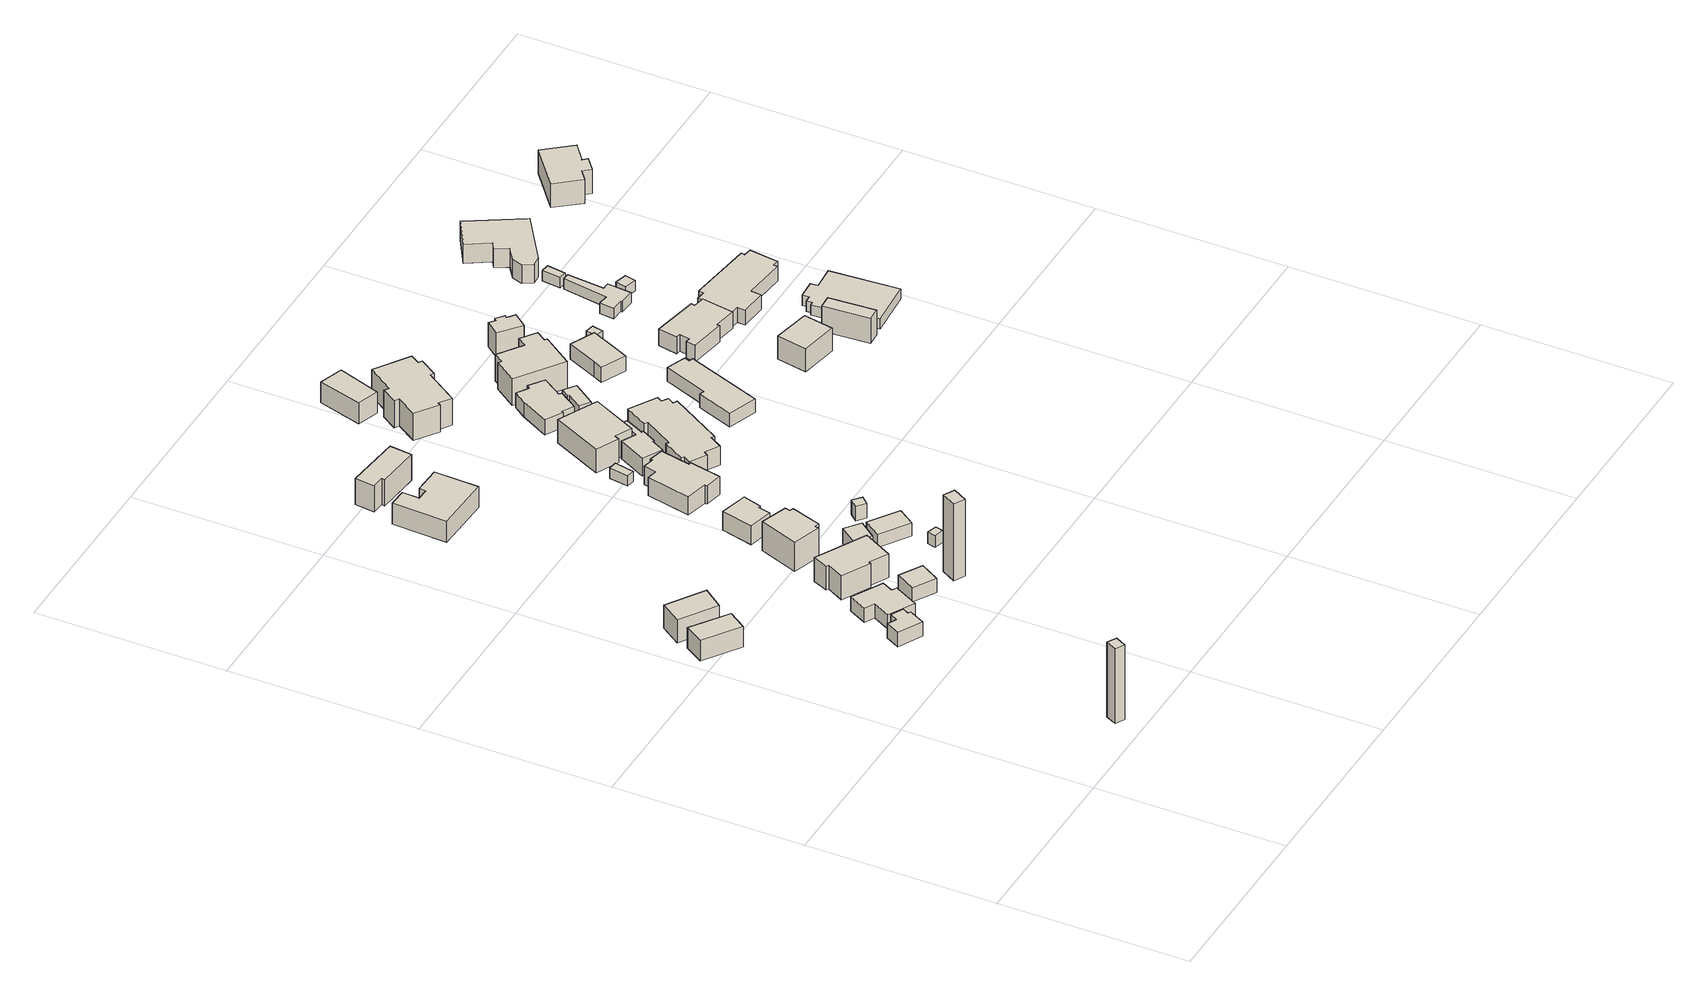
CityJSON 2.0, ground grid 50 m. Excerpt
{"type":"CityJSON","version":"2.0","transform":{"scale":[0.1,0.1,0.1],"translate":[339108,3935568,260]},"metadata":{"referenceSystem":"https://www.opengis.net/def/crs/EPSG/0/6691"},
"CityObjects":{
"building1":{"type":"Building","attributes":{"measuredHeight":22.6,"BuildingIDAttribute.prefecture":"14","BuildingIDAttribute.city":"14151","BuildingDetailAttribute.surveyYear":2015},"geometry":[{"type":"Solid","lod":"1","boundaries":[[[[0,1,2,3]],[[2,4,5,3]],[[1,6,4,2]],[[0,7,6,1]],[[3,5,7,0]],[[4,6,7,5]]]]}]},
"building2":{"type":"Building","attributes":{"usage":"451","measuredHeight":6.8,"storeysAboveGround":1,"BuildingIDAttribute.prefecture":"14","BuildingIDAttribute.city":"14151","BuildingDetailAttribute.totalFloorArea":53.39,"BuildingDetailAttribute.buildingFootprintArea":53.39,"BuildingDetailAttribute.buildingStructureType":"601","BuildingDetailAttribute.buildingStructureOrgType":"1","BuildingDetailAttribute.orgUsage":"200","BuildingDetailAttribute.surveyYear":2015,"BuildingRiverFloodingRiskAttribute.description":"4","BuildingRiverFloodingRiskAttribute.rankOrg":"1","BuildingRiverFloodingRiskAttribute.depth":0.38,"BuildingRiverFloodingRiskAttribute.adminType":"2","BuildingRiverFloodingRiskAttribute.scale":"1","BuildingRiverFloodingRiskAttribute.duration":0.0833,"BuildingLandSlideRiskAttribute.description":"1","BuildingLandSlideRiskAttribute.areaType":"1"},"geometry":[{"type":"Solid","lod":"1","boundaries":[[[[8,9,10,11]],[[10,12,13,11]],[[9,14,12,10]],[[8,15,14,9]],[[11,13,15,8]],[[12,14,15,13]]]]}]},
"building3":{"type":"Building","attributes":{"usage":"451","measuredHeight":14.2,"storeysAboveGround":1,"BuildingIDAttribute.prefecture":"14","BuildingIDAttribute.city":"14151","BuildingDetailAttribute.totalFloorArea":59.41,"BuildingDetailAttribute.buildingFootprintArea":59.41,"BuildingDetailAttribute.buildingStructureType":"601","BuildingDetailAttribute.buildingStructureOrgType":"1","BuildingDetailAttribute.orgUsage":"200","BuildingDetailAttribute.surveyYear":2015,"BuildingRiverFloodingRiskAttribute.description":"4","BuildingRiverFloodingRiskAttribute.rankOrg":"1","BuildingRiverFloodingRiskAttribute.depth":0.159,"BuildingRiverFloodingRiskAttribute.adminType":"2","BuildingRiverFloodingRiskAttribute.scale":"1","BuildingRiverFloodingRiskAttribute.duration":1,"BuildingLandSlideRiskAttribute.description":"1","BuildingLandSlideRiskAttribute.areaType":"1"},"geometry":[{"type":"Solid","lod":"1","boundaries":[[[[16,17,18,19]],[[18,20,21,19]],[[17,22,20,18]],[[16,23,22,17]],[[19,21,23,16]],[[20,22,23,21]]]]}]},
"building4":{"type":"Building","attributes":{"measuredHeight":5,"BuildingIDAttribute.prefecture":"14","BuildingIDAttribute.city":"14151","BuildingDetailAttribute.surveyYear":2015,"BuildingRiverFloodingRiskAttribute.description":"4","BuildingRiverFloodingRiskAttribute.rankOrg":"2","BuildingRiverFloodingRiskAttribute.depth":1.72,"BuildingRiverFloodingRiskAttribute.adminType":"2","BuildingRiverFloodingRiskAttribute.scale":"2","BuildingRiverFloodingRiskAttribute.duration":0.967,"BuildingLandSlideRiskAttribute.description":"1","BuildingLandSlideRiskAttribute.areaType":"1"},"geometry":[{"type":"Solid","lod":"1","boundaries":[[[[24,25,26,27,28,29,30,31]],[[30,32,33,31]],[[29,34,32,30]],[[28,35,34,29]],[[27,36,35,28]],[[26,37,36,27]],[[25,38,37,26]],[[24,39,38,25]],[[31,33,39,24]],[[32,34,35,36,37,38,39,33]]]]}]},
"building5":{"type":"Building","attributes":{"usage":"411","measuredHeight":7.1,"storeysAboveGround":2,"BuildingIDAttribute.prefecture":"14","BuildingIDAttribute.city":"14151","BuildingDetailAttribute.totalFloorArea":130.13,"BuildingDetailAttribute.buildingFootprintArea":65.07,"BuildingDetailAttribute.buildingStructureType":"601","BuildingDetailAttribute.buildingStructureOrgType":"1","BuildingDetailAttribute.orgUsage":"10","BuildingDetailAttribute.surveyYear":2015,"BuildingRiverFloodingRiskAttribute.description":"4","BuildingRiverFloodingRiskAttribute.rankOrg":"2","BuildingRiverFloodingRiskAttribute.depth":1.45,"BuildingRiverFloodingRiskAttribute.adminType":"2","BuildingRiverFloodingRiskAttribute.scale":"2","BuildingRiverFloodingRiskAttribute.duration":0.533,"BuildingLandSlideRiskAttribute.description":"1","BuildingLandSlideRiskAttribute.areaType":"1"},"geometry":[{"type":"Solid","lod":"1","boundaries":[[[[40,41,42,43,44,45,46,47]],[[46,48,49,47]],[[45,50,48,46]],[[44,51,50,45]],[[43,52,51,44]],[[42,53,52,43]],[[41,54,53,42]],[[40,55,54,41]],[[47,49,55,40]],[[48,50,51,52,53,54,55,49]]]]}]},
"building6":{"type":"Building","attributes":{"usage":"411","measuredHeight":4.9,"storeysAboveGround":1,"BuildingIDAttribute.prefecture":"14","BuildingIDAttribute.city":"14151","BuildingDetailAttribute.totalFloorArea":32.2,"BuildingDetailAttribute.buildingFootprintArea":32.2,"BuildingDetailAttribute.buildingStructureType":"601","BuildingDetailAttribute.buildingStructureOrgType":"1","BuildingDetailAttribute.orgUsage":"10","BuildingDetailAttribute.surveyYear":2015,"BuildingRiverFloodingRiskAttribute.description":"4","BuildingRiverFloodingRiskAttribute.rankOrg":"1","BuildingRiverFloodingRiskAttribute.depth":0.033,"BuildingRiverFloodingRiskAttribute.adminType":"2","BuildingRiverFloodingRiskAttribute.scale":"2","BuildingLandSlideRiskAttribute.description":"1","BuildingLandSlideRiskAttribute.areaType":"1"},"geometry":[{"type":"Solid","lod":"1","boundaries":[[[[56,57,58,59]],[[58,60,61,59]],[[57,62,60,58]],[[56,63,62,57]],[[59,61,63,56]],[[60,62,63,61]]]]}]},
"building7":{"type":"Building","attributes":{"usage":"411","measuredHeight":8.7,"storeysAboveGround":2,"BuildingIDAttribute.prefecture":"14","BuildingIDAttribute.city":"14151","BuildingDetailAttribute.totalFloorArea":185.55,"BuildingDetailAttribute.buildingFootprintArea":92.78,"BuildingDetailAttribute.buildingStructureType":"601","BuildingDetailAttribute.buildingStructureOrgType":"1","BuildingDetailAttribute.orgUsage":"10","BuildingDetailAttribute.surveyYear":2015,"BuildingRiverFloodingRiskAttribute.description":"4","BuildingRiverFloodingRiskAttribute.rankOrg":"2","BuildingRiverFloodingRiskAttribute.depth":0.556,"BuildingRiverFloodingRiskAttribute.adminType":"2","BuildingRiverFloodingRiskAttribute.scale":"1","BuildingLandSlideRiskAttribute.description":"1","BuildingLandSlideRiskAttribute.areaType":"1"},"geometry":[{"type":"Solid","lod":"1","boundaries":[[[[64,65,66,67,68,69,70,71]],[[70,72,73,71]],[[69,74,72,70]],[[68,75,74,69]],[[67,76,75,68]],[[66,77,76,67]],[[65,78,77,66]],[[64,79,78,65]],[[71,73,79,64]],[[72,74,75,76,77,78,79,73]]]]}]},
"building8":{"type":"Building","attributes":{"measuredHeight":23.6,"BuildingIDAttribute.prefecture":"14","BuildingIDAttribute.city":"14151","BuildingDetailAttribute.surveyYear":2015,"BuildingLandSlideRiskAttribute.description":"1","BuildingLandSlideRiskAttribute.areaType":"1"},"geometry":[{"type":"Solid","lod":"1","boundaries":[[[[80,81,82,83]],[[82,84,85,83]],[[81,86,84,82]],[[80,87,86,81]],[[83,85,87,80]],[[84,86,87,85]]]]}]},
"building9":{"type":"Building","attributes":{"usage":"415","measuredHeight":9.5,"storeysAboveGround":2,"BuildingIDAttribute.prefecture":"14","BuildingIDAttribute.city":"14151","BuildingDetailAttribute.totalFloorArea":133.38,"BuildingDetailAttribute.buildingFootprintArea":66.69,"BuildingDetailAttribute.buildingStructureType":"601","BuildingDetailAttribute.buildingStructureOrgType":"1","BuildingDetailAttribute.orgUsage":"50","BuildingDetailAttribute.surveyYear":2015,"BuildingRiverFloodingRiskAttribute.description":"4","BuildingRiverFloodingRiskAttribute.rankOrg":"2","BuildingRiverFloodingRiskAttribute.depth":0.592,"BuildingRiverFloodingRiskAttribute.adminType":"2","BuildingRiverFloodingRiskAttribute.scale":"1","BuildingRiverFloodingRiskAttribute.duration":0.6,"BuildingLandSlideRiskAttribute.description":"1","BuildingLandSlideRiskAttribute.areaType":"1"},"geometry":[{"type":"Solid","lod":"1","boundaries":[[[[88,89,90,91,92,93,94,95]],[[94,96,97,95]],[[93,98,96,94]],[[92,99,98,93]],[[91,100,99,92]],[[90,101,100,91]],[[89,102,101,90]],[[88,103,102,89]],[[95,97,103,88]],[[96,98,99,100,101,102,103,97]]]]}]},
"building10":{"type":"Building","attributes":{"usage":"411","measuredHeight":7.4,"storeysAboveGround":1,"BuildingIDAttribute.prefecture":"14","BuildingIDAttribute.city":"14151","BuildingDetailAttribute.totalFloorArea":149.9,"BuildingDetailAttribute.buildingFootprintArea":149.9,"BuildingDetailAttribute.buildingStructureType":"601","BuildingDetailAttribute.buildingStructureOrgType":"1","BuildingDetailAttribute.orgUsage":"10","BuildingDetailAttribute.surveyYear":2015,"BuildingRiverFloodingRiskAttribute.description":"4","BuildingRiverFloodingRiskAttribute.rankOrg":"2","BuildingRiverFloodingRiskAttribute.depth":1.42,"BuildingRiverFloodingRiskAttribute.adminType":"2","BuildingRiverFloodingRiskAttribute.scale":"2","BuildingRiverFloodingRiskAttribute.duration":1.17,"BuildingLandSlideRiskAttribute.description":"1","BuildingLandSlideRiskAttribute.areaType":"1"},"geometry":[{"type":"Solid","lod":"1","boundaries":[[[[104,105,106,107,108,109,110,111]],[[110,112,113,111]],[[109,114,112,110]],[[108,115,114,109]],[[107,116,115,108]],[[106,117,116,107]],[[105,118,117,106]],[[104,119,118,105]],[[111,113,119,104]],[[112,114,115,116,117,118,119,113]]]]}]},
"building11":{"type":"Building","attributes":{"usage":"411","measuredHeight":6.9,"storeysAboveGround":1,"BuildingIDAttribute.prefecture":"14","BuildingIDAttribute.city":"14151","BuildingDetailAttribute.totalFloorArea":22.55,"BuildingDetailAttribute.buildingFootprintArea":22.55,"BuildingDetailAttribute.buildingStructureType":"601","BuildingDetailAttribute.buildingStructureOrgType":"1","BuildingDetailAttribute.orgUsage":"10","BuildingDetailAttribute.surveyYear":2015,"BuildingRiverFloodingRiskAttribute.description":"4","BuildingRiverFloodingRiskAttribute.rankOrg":"2","BuildingRiverFloodingRiskAttribute.depth":0.687,"BuildingRiverFloodingRiskAttribute.adminType":"2","BuildingRiverFloodingRiskAttribute.scale":"2","BuildingRiverFloodingRiskAttribute.duration":0.517,"BuildingLandSlideRiskAttribute.description":"1","BuildingLandSlideRiskAttribute.areaType":"1"},"geometry":[{"type":"Solid","lod":"1","boundaries":[[[[120,121,122,123]],[[122,124,125,123]],[[121,126,124,122]],[[120,127,126,121]],[[123,125,127,120]],[[124,126,127,125]]]]}]},
"building12":{"type":"Building","attributes":{"measuredHeight":7.5,"BuildingIDAttribute.prefecture":"14","BuildingIDAttribute.city":"14151","BuildingDetailAttribute.surveyYear":2015,"BuildingLandSlideRiskAttribute.description":"1","BuildingLandSlideRiskAttribute.areaType":"1"},"geometry":[{"type":"Solid","lod":"1","boundaries":[[[[128,129,130,131]],[[130,132,133,131]],[[129,134,132,130]],[[128,135,134,129]],[[131,133,135,128]],[[132,134,135,133]]]]}]},
"building13":{"type":"Building","attributes":{"usage":"411","measuredHeight":6,"storeysAboveGround":1,"BuildingIDAttribute.prefecture":"14","BuildingIDAttribute.city":"14151","BuildingDetailAttribute.totalFloorArea":50.05,"BuildingDetailAttribute.buildingFootprintArea":50.05,"BuildingDetailAttribute.buildingStructureType":"601","BuildingDetailAttribute.buildingStructureOrgType":"1","BuildingDetailAttribute.orgUsage":"10","BuildingDetailAttribute.surveyYear":2015,"BuildingRiverFloodingRiskAttribute.description":"4","BuildingRiverFloodingRiskAttribute.rankOrg":"1","BuildingRiverFloodingRiskAttribute.depth":0.294,"BuildingRiverFloodingRiskAttribute.adminType":"2","BuildingRiverFloodingRiskAttribute.scale":"1","BuildingRiverFloodingRiskAttribute.duration":0.867,"BuildingLandSlideRiskAttribute.description":"1","BuildingLandSlideRiskAttribute.areaType":"1"},"geometry":[{"type":"Solid","lod":"1","boundaries":[[[[136,137,138,139,140,141]],[[140,142,143,141]],[[139,144,142,140]],[[138,145,144,139]],[[137,146,145,138]],[[136,147,146,137]],[[141,143,147,136]],[[142,144,145,146,147,143]]]]}]},
"building14":{"type":"Building","attributes":{"usage":"411","measuredHeight":5.9,"storeysAboveGround":1,"BuildingIDAttribute.prefecture":"14","BuildingIDAttribute.city":"14151","BuildingDetailAttribute.totalFloorArea":39.64,"BuildingDetailAttribute.buildingFootprintArea":39.64,"BuildingDetailAttribute.buildingStructureType":"601","BuildingDetailAttribute.buildingStructureOrgType":"1","BuildingDetailAttribute.orgUsage":"10","BuildingDetailAttribute.surveyYear":2015,"BuildingLandSlideRiskAttribute.description":"1","BuildingLandSlideRiskAttribute.areaType":"1"},"geometry":[{"type":"Solid","lod":"1","boundaries":[[[[148,149,150,151]],[[150,152,153,151]],[[149,154,152,150]],[[148,155,154,149]],[[151,153,155,148]],[[152,154,155,153]]]]}]},
"building15":{"type":"Building","attributes":{"usage":"451","measuredHeight":8.4,"storeysAboveGround":1,"BuildingIDAttribute.prefecture":"14","BuildingIDAttribute.city":"14151","BuildingDetailAttribute.totalFloorArea":72.93,"BuildingDetailAttribute.buildingFootprintArea":72.93,"BuildingDetailAttribute.buildingStructureType":"601","BuildingDetailAttribute.buildingStructureOrgType":"1","BuildingDetailAttribute.orgUsage":"200","BuildingDetailAttribute.surveyYear":2015,"BuildingRiverFloodingRiskAttribute.description":"4","BuildingRiverFloodingRiskAttribute.rankOrg":"2","BuildingRiverFloodingRiskAttribute.depth":1.22,"BuildingRiverFloodingRiskAttribute.adminType":"2","BuildingRiverFloodingRiskAttribute.scale":"2","BuildingRiverFloodingRiskAttribute.duration":0.5,"BuildingLandSlideRiskAttribute.description":"1","BuildingLandSlideRiskAttribute.areaType":"1"},"geometry":[{"type":"Solid","lod":"1","boundaries":[[[[156,157,158,159,160,161]],[[160,162,163,161]],[[159,164,162,160]],[[158,165,164,159]],[[157,166,165,158]],[[156,167,166,157]],[[161,163,167,156]],[[162,164,165,166,167,163]]]]}]},
"building16":{"type":"Building","attributes":{"measuredHeight":6.2,"BuildingIDAttribute.prefecture":"14","BuildingIDAttribute.city":"14151","BuildingDetailAttribute.surveyYear":2015,"BuildingLandSlideRiskAttribute.description":"1","BuildingLandSlideRiskAttribute.areaType":"1"},"geometry":[{"type":"Solid","lod":"1","boundaries":[[[[168,169,170,171]],[[170,172,173,171]],[[169,174,172,170]],[[168,175,174,169]],[[171,173,175,168]],[[172,174,175,173]]]]}]},
"building17":{"type":"Building","attributes":{"usage":"413","measuredHeight":8.6,"storeysAboveGround":2,"BuildingIDAttribute.prefecture":"14","BuildingIDAttribute.city":"14151","BuildingDetailAttribute.totalFloorArea":216.48,"BuildingDetailAttribute.buildingFootprintArea":108.24,"BuildingDetailAttribute.buildingStructureType":"601","BuildingDetailAttribute.buildingStructureOrgType":"1","BuildingDetailAttribute.orgUsage":"30","BuildingDetailAttribute.surveyYear":2015,"BuildingRiverFloodingRiskAttribute.description":"4","BuildingRiverFloodingRiskAttribute.rankOrg":"2","BuildingRiverFloodingRiskAttribute.depth":0.717,"BuildingRiverFloodingRiskAttribute.adminType":"2","BuildingRiverFloodingRiskAttribute.scale":"2","BuildingRiverFloodingRiskAttribute.duration":0.367,"BuildingLandSlideRiskAttribute.description":"1","BuildingLandSlideRiskAttribute.areaType":"1"},"geometry":[{"type":"Solid","lod":"1","boundaries":[[[[176,177,178,179,180,181,182,183,184,185,186,187]],[[186,188,189,187]],[[185,190,188,186]],[[184,191,190,185]],[[183,192,191,184]],[[182,193,192,183]],[[181,194,193,182]],[[180,195,194,181]],[[179,196,195,180]],[[178,197,196,179]],[[177,198,197,178]],[[176,199,198,177]],[[187,189,199,176]],[[188,190,191,192,193,194,195,196,197,198,199,189]]]]}]},
"building18":{"type":"Building","attributes":{"BuildingIDAttribute.prefecture":"14","BuildingIDAttribute.city":"14151","BuildingDetailAttribute.surveyYear":2015,"BuildingRiverFloodingRiskAttribute.description":"4","BuildingRiverFloodingRiskAttribute.rankOrg":"1","BuildingRiverFloodingRiskAttribute.depth":0.348,"BuildingRiverFloodingRiskAttribute.adminType":"2","BuildingRiverFloodingRiskAttribute.scale":"1","BuildingRiverFloodingRiskAttribute.duration":0.867,"BuildingLandSlideRiskAttribute.description":"1","BuildingLandSlideRiskAttribute.areaType":"1"},"geometry":[{"type":"Solid","lod":"1","boundaries":[[[[200,201,202,203]],[[202,204,205,203]],[[201,206,204,202]],[[200,207,206,201]],[[203,205,207,200]],[[204,206,207,205]]]]}]},
"building19":{"type":"Building","attributes":{"usage":"413","measuredHeight":6.5,"storeysAboveGround":2,"BuildingIDAttribute.prefecture":"14","BuildingIDAttribute.city":"14151","BuildingDetailAttribute.totalFloorArea":100.33,"BuildingDetailAttribute.buildingFootprintArea":50.16,"BuildingDetailAttribute.buildingStructureType":"601","BuildingDetailAttribute.buildingStructureOrgType":"1","BuildingDetailAttribute.orgUsage":"30","BuildingDetailAttribute.surveyYear":2015,"BuildingRiverFloodingRiskAttribute.description":"4","BuildingRiverFloodingRiskAttribute.rankOrg":"1","BuildingRiverFloodingRiskAttribute.depth":0.228,"BuildingRiverFloodingRiskAttribute.adminType":"2","BuildingRiverFloodingRiskAttribute.scale":"1","BuildingRiverFloodingRiskAttribute.duration":0.867,"BuildingLandSlideRiskAttribute.description":"1","BuildingLandSlideRiskAttribute.areaType":"1"},"geometry":[{"type":"Solid","lod":"1","boundaries":[[[[208,209,210,211,212,213,214,215,216,217]],[[216,218,219,217]],[[215,220,218,216]],[[214,221,220,215]],[[213,222,221,214]],[[212,223,222,213]],[[211,224,223,212]],[[210,225,224,211]],[[209,226,225,210]],[[208,227,226,209]],[[217,219,227,208]],[[218,220,221,222,223,224,225,226,227,219]]]]}]},
"building20":{"type":"Building","attributes":{"usage":"413","measuredHeight":8.6,"storeysAboveGround":2,"BuildingIDAttribute.prefecture":"14","BuildingIDAttribute.city":"14151","BuildingDetailAttribute.totalFloorArea":226.9,"BuildingDetailAttribute.buildingFootprintArea":113.45,"BuildingDetailAttribute.buildingStructureType":"601","BuildingDetailAttribute.buildingStructureOrgType":"1","BuildingDetailAttribute.orgUsage":"30","BuildingDetailAttribute.surveyYear":2015,"BuildingRiverFloodingRiskAttribute.description":"4","BuildingRiverFloodingRiskAttribute.rankOrg":"2","BuildingRiverFloodingRiskAttribute.depth":0.647,"BuildingRiverFloodingRiskAttribute.adminType":"2","BuildingRiverFloodingRiskAttribute.scale":"1","BuildingRiverFloodingRiskAttribute.duration":1.27,"BuildingLandSlideRiskAttribute.description":"1","BuildingLandSlideRiskAttribute.areaType":"1"},"geometry":[{"type":"Solid","lod":"1","boundaries":[[[[228,229,230,231,232,233]],[[232,234,235,233]],[[231,236,234,232]],[[230,237,236,231]],[[229,238,237,230]],[[228,239,238,229]],[[233,235,239,228]],[[234,236,237,238,239,235]]]]}]},
"building21":{"type":"Building","attributes":{"usage":"411","measuredHeight":8.3,"storeysAboveGround":2,"BuildingIDAttribute.prefecture":"14","BuildingIDAttribute.city":"14151","BuildingDetailAttribute.totalFloorArea":351.59,"BuildingDetailAttribute.buildingFootprintArea":175.79,"BuildingDetailAttribute.buildingStructureType":"601","BuildingDetailAttribute.buildingStructureOrgType":"1","BuildingDetailAttribute.orgUsage":"10","BuildingDetailAttribute.surveyYear":2015,"BuildingRiverFloodingRiskAttribute.description":"4","BuildingRiverFloodingRiskAttribute.rankOrg":"2","BuildingRiverFloodingRiskAttribute.depth":0.89,"BuildingRiverFloodingRiskAttribute.adminType":"2","BuildingRiverFloodingRiskAttribute.scale":"2","BuildingRiverFloodingRiskAttribute.duration":0.533,"BuildingLandSlideRiskAttribute.description":"1","BuildingLandSlideRiskAttribute.areaType":"1"},"geometry":[{"type":"Solid","lod":"1","boundaries":[[[[240,241,242,243,244,245,246,247,248,249,250,251,252,253,254,255,256,257]],[[256,258,259,257]],[[255,260,258,256]],[[254,261,260,255]],[[253,262,261,254]],[[252,263,262,253]],[[251,264,263,252]],[[250,265,264,251]],[[249,266,265,250]],[[248,267,266,249]],[[247,268,267,248]],[[246,269,268,247]],[[245,270,269,246]],[[244,271,270,245]],[[243,272,271,244]],[[242,273,272,243]],[[241,274,273,242]],[[240,275,274,241]],[[257,259,275,240]],[[258,260,261,262,263,264,265,266,267,268,269,270,271,272,273,274,275,259]]]]}]},
"building22":{"type":"Building","attributes":{"usage":"411","measuredHeight":7.1,"storeysAboveGround":2,"BuildingIDAttribute.prefecture":"14","BuildingIDAttribute.city":"14151","BuildingDetailAttribute.totalFloorArea":127.97,"BuildingDetailAttribute.buildingFootprintArea":63.98,"BuildingDetailAttribute.buildingStructureType":"601","BuildingDetailAttribute.buildingStructureOrgType":"1","BuildingDetailAttribute.orgUsage":"10","BuildingDetailAttribute.surveyYear":2015,"BuildingRiverFloodingRiskAttribute.description":"4","BuildingRiverFloodingRiskAttribute.rankOrg":"2","BuildingRiverFloodingRiskAttribute.depth":1.22,"BuildingRiverFloodingRiskAttribute.adminType":"2","BuildingRiverFloodingRiskAttribute.scale":"1","BuildingRiverFloodingRiskAttribute.duration":7.42,"BuildingLandSlideRiskAttribute.description":"1","BuildingLandSlideRiskAttribute.areaType":"1"},"geometry":[{"type":"Solid","lod":"1","boundaries":[[[[276,277,278,279]],[[278,280,281,279]],[[277,282,280,278]],[[276,283,282,277]],[[279,281,283,276]],[[280,282,283,281]]]]}]},
"building23":{"type":"Building","attributes":{"usage":"411","measuredHeight":10.6,"storeysAboveGround":2,"BuildingIDAttribute.prefecture":"14","BuildingIDAttribute.city":"14151","BuildingDetailAttribute.totalFloorArea":310.43,"BuildingDetailAttribute.buildingFootprintArea":155.22,"BuildingDetailAttribute.buildingStructureType":"601","BuildingDetailAttribute.buildingStructureOrgType":"1","BuildingDetailAttribute.orgUsage":"10","BuildingDetailAttribute.surveyYear":2015,"BuildingRiverFloodingRiskAttribute.description":"4","BuildingRiverFloodingRiskAttribute.rankOrg":"2","BuildingRiverFloodingRiskAttribute.depth":0.954,"BuildingRiverFloodingRiskAttribute.adminType":"2","BuildingRiverFloodingRiskAttribute.scale":"1","BuildingRiverFloodingRiskAttribute.duration":0.367,"BuildingLandSlideRiskAttribute.description":"1","BuildingLandSlideRiskAttribute.areaType":"1"},"geometry":[{"type":"Solid","lod":"1","boundaries":[[[[284,285,286,287,288,289,290,291,292,293,294,295,296,297]],[[296,298,299,297]],[[295,300,298,296]],[[294,301,300,295]],[[293,302,301,294]],[[292,303,302,293]],[[291,304,303,292]],[[290,305,304,291]],[[289,306,305,290]],[[288,307,306,289]],[[287,308,307,288]],[[286,309,308,287]],[[285,310,309,286]],[[284,311,310,285]],[[297,299,311,284]],[[298,300,301,302,303,304,305,306,307,308,309,310,311,299]]]]}]},
"building24":{"type":"Building","attributes":{"usage":"415","measuredHeight":5.6,"storeysAboveGround":2,"BuildingIDAttribute.prefecture":"14","BuildingIDAttribute.city":"14151","BuildingDetailAttribute.totalFloorArea":153.05,"BuildingDetailAttribute.buildingFootprintArea":76.53,"BuildingDetailAttribute.buildingStructureType":"610","BuildingDetailAttribute.buildingStructureOrgType":"2","BuildingDetailAttribute.orgUsage":"50","BuildingDetailAttribute.surveyYear":2015,"BuildingRiverFloodingRiskAttribute.description":"4","BuildingRiverFloodingRiskAttribute.rankOrg":"2","BuildingRiverFloodingRiskAttribute.depth":0.816,"BuildingRiverFloodingRiskAttribute.adminType":"2","BuildingRiverFloodingRiskAttribute.scale":"1","BuildingRiverFloodingRiskAttribute.duration":0.35,"BuildingLandSlideRiskAttribute.description":"1","BuildingLandSlideRiskAttribute.areaType":"1"},"geometry":[{"type":"Solid","lod":"1","boundaries":[[[[312,313,314,315,316,317,318,319,320,321,322,323]],[[322,324,325,323]],[[321,326,324,322]],[[320,327,326,321]],[[319,328,327,320]],[[318,329,328,319]],[[317,330,329,318]],[[316,331,330,317]],[[315,332,331,316]],[[314,333,332,315]],[[313,334,333,314]],[[312,335,334,313]],[[323,325,335,312]],[[324,326,327,328,329,330,331,332,333,334,335,325]]]]}]},
"building25":{"type":"Building","attributes":{"BuildingIDAttribute.prefecture":"14","BuildingIDAttribute.city":"14151","BuildingDetailAttribute.surveyYear":2015,"BuildingRiverFloodingRiskAttribute.description":"4","BuildingRiverFloodingRiskAttribute.rankOrg":"2","BuildingRiverFloodingRiskAttribute.depth":0.572,"BuildingRiverFloodingRiskAttribute.adminType":"2","BuildingRiverFloodingRiskAttribute.scale":"1","BuildingRiverFloodingRiskAttribute.duration":0.35,"BuildingLandSlideRiskAttribute.description":"1","BuildingLandSlideRiskAttribute.areaType":"1"},"geometry":[{"type":"Solid","lod":"1","boundaries":[[[[336,337,338,339,340,341,342]],[[341,343,344,342]],[[340,345,343,341]],[[339,346,345,340]],[[338,347,346,339]],[[337,348,347,338]],[[336,349,348,337]],[[342,344,349,336]],[[343,345,346,347,348,349,344]]]]}]},
"building26":{"type":"Building","attributes":{"usage":"411","measuredHeight":5.3,"storeysAboveGround":2,"BuildingIDAttribute.prefecture":"14","BuildingIDAttribute.city":"14151","BuildingDetailAttribute.totalFloorArea":231.83,"BuildingDetailAttribute.buildingFootprintArea":115.92,"BuildingDetailAttribute.buildingStructureType":"601","BuildingDetailAttribute.buildingStructureOrgType":"1","BuildingDetailAttribute.orgUsage":"10","BuildingDetailAttribute.surveyYear":2015,"BuildingRiverFloodingRiskAttribute.description":"4","BuildingRiverFloodingRiskAttribute.rankOrg":"2","BuildingRiverFloodingRiskAttribute.depth":0.857,"BuildingRiverFloodingRiskAttribute.adminType":"2","BuildingRiverFloodingRiskAttribute.scale":"2","BuildingRiverFloodingRiskAttribute.duration":0.6,"BuildingLandSlideRiskAttribute.description":"1","BuildingLandSlideRiskAttribute.areaType":"1"},"geometry":[{"type":"Solid","lod":"1","boundaries":[[[[350,351,352,353,354,355,356,357]],[[356,358,359,357]],[[355,360,358,356]],[[354,361,360,355]],[[353,362,361,354]],[[352,363,362,353]],[[351,364,363,352]],[[350,365,364,351]],[[357,359,365,350]],[[358,360,361,362,363,364,365,359]]]]}]},
"building27":{"type":"Building","attributes":{"usage":"415","measuredHeight":8.9,"storeysAboveGround":1,"BuildingIDAttribute.prefecture":"14","BuildingIDAttribute.city":"14151","BuildingDetailAttribute.totalFloorArea":133.35,"BuildingDetailAttribute.buildingFootprintArea":133.35,"BuildingDetailAttribute.buildingStructureType":"610","BuildingDetailAttribute.buildingStructureOrgType":"2","BuildingDetailAttribute.orgUsage":"50","BuildingDetailAttribute.surveyYear":2015,"BuildingRiverFloodingRiskAttribute.description":"4","BuildingRiverFloodingRiskAttribute.rankOrg":"2","BuildingRiverFloodingRiskAttribute.depth":0.805,"BuildingRiverFloodingRiskAttribute.adminType":"2","BuildingRiverFloodingRiskAttribute.scale":"1","BuildingRiverFloodingRiskAttribute.duration":0.217,"BuildingLandSlideRiskAttribute.description":"1","BuildingLandSlideRiskAttribute.areaType":"1"},"geometry":[{"type":"Solid","lod":"1","boundaries":[[[[366,367,368,369,370,371,372,373,374,375]],[[374,376,377,375]],[[373,378,376,374]],[[372,379,378,373]],[[371,380,379,372]],[[370,381,380,371]],[[369,382,381,370]],[[368,383,382,369]],[[367,384,383,368]],[[366,385,384,367]],[[375,377,385,366]],[[376,378,379,380,381,382,383,384,385,377]]]]}]},
"building28":{"type":"Building","attributes":{"usage":"411","measuredHeight":5.1,"storeysAboveGround":1,"BuildingIDAttribute.prefecture":"14","BuildingIDAttribute.city":"14151","BuildingDetailAttribute.totalFloorArea":67.9,"BuildingDetailAttribute.buildingFootprintArea":67.9,"BuildingDetailAttribute.buildingStructureType":"601","BuildingDetailAttribute.buildingStructureOrgType":"1","BuildingDetailAttribute.orgUsage":"10","BuildingDetailAttribute.surveyYear":2015,"BuildingRiverFloodingRiskAttribute.description":"4","BuildingRiverFloodingRiskAttribute.rankOrg":"1","BuildingRiverFloodingRiskAttribute.depth":0.068,"BuildingRiverFloodingRiskAttribute.adminType":"2","BuildingRiverFloodingRiskAttribute.scale":"1","BuildingRiverFloodingRiskAttribute.duration":0.833,"BuildingLandSlideRiskAttribute.description":"1","BuildingLandSlideRiskAttribute.areaType":"1"},"geometry":[{"type":"Solid","lod":"1","boundaries":[[[[386,387,388,389,390,391]],[[390,392,393,391]],[[389,394,392,390]],[[388,395,394,389]],[[387,396,395,388]],[[386,397,396,387]],[[391,393,397,386]],[[392,394,395,396,397,393]]]]}]},
"building29":{"type":"Building","attributes":{"usage":"421","measuredHeight":8.2,"storeysAboveGround":2,"BuildingIDAttribute.prefecture":"14","BuildingIDAttribute.city":"14151","BuildingDetailAttribute.totalFloorArea":47.82,"BuildingDetailAttribute.buildingFootprintArea":23.91,"BuildingDetailAttribute.buildingStructureType":"601","BuildingDetailAttribute.buildingStructureOrgType":"1","BuildingDetailAttribute.orgUsage":"120","BuildingDetailAttribute.surveyYear":2015,"BuildingRiverFloodingRiskAttribute.description":"4","BuildingRiverFloodingRiskAttribute.rankOrg":"2","BuildingRiverFloodingRiskAttribute.depth":0.719,"BuildingRiverFloodingRiskAttribute.adminType":"2","BuildingRiverFloodingRiskAttribute.scale":"1","BuildingRiverFloodingRiskAttribute.duration":0.383,"BuildingLandSlideRiskAttribute.description":"1","BuildingLandSlideRiskAttribute.areaType":"1"},"geometry":[{"type":"Solid","lod":"1","boundaries":[[[[398,399,400,401,402,403,404,405]],[[404,406,407,405]],[[403,408,406,404]],[[402,409,408,403]],[[401,410,409,402]],[[400,411,410,401]],[[399,412,411,400]],[[398,413,412,399]],[[405,407,413,398]],[[406,408,409,410,411,412,413,407]]]]}]},
"building30":{"type":"Building","attributes":{"usage":"411","storeysAboveGround":2,"BuildingIDAttribute.prefecture":"14","BuildingIDAttribute.city":"14151","BuildingDetailAttribute.totalFloorArea":18.83,"BuildingDetailAttribute.buildingFootprintArea":9.41,"BuildingDetailAttribute.buildingStructureType":"601","BuildingDetailAttribute.buildingStructureOrgType":"1","BuildingDetailAttribute.orgUsage":"10","BuildingDetailAttribute.surveyYear":2015,"BuildingRiverFloodingRiskAttribute.description":"4","BuildingRiverFloodingRiskAttribute.rankOrg":"1","BuildingRiverFloodingRiskAttribute.depth":0.187,"BuildingRiverFloodingRiskAttribute.adminType":"2","BuildingRiverFloodingRiskAttribute.scale":"1","BuildingRiverFloodingRiskAttribute.duration":1.03,"BuildingLandSlideRiskAttribute.description":"1","BuildingLandSlideRiskAttribute.areaType":"1"},"geometry":[{"type":"Solid","lod":"1","boundaries":[[[[414,415,416,417]],[[416,418,419,417]],[[415,420,418,416]],[[414,421,420,415]],[[417,419,421,414]],[[418,420,421,419]]]]}]},
"building31":{"type":"Building","attributes":{"usage":"411","measuredHeight":13.6,"storeysAboveGround":2,"BuildingIDAttribute.prefecture":"14","BuildingIDAttribute.city":"14151","BuildingDetailAttribute.totalFloorArea":113.52,"BuildingDetailAttribute.buildingFootprintArea":56.76,"BuildingDetailAttribute.buildingStructureType":"601","BuildingDetailAttribute.buildingStructureOrgType":"1","BuildingDetailAttribute.orgUsage":"10","BuildingDetailAttribute.surveyYear":2015,"BuildingRiverFloodingRiskAttribute.description":"4","BuildingRiverFloodingRiskAttribute.rankOrg":"1","BuildingRiverFloodingRiskAttribute.depth":0.389,"BuildingRiverFloodingRiskAttribute.adminType":"2","BuildingRiverFloodingRiskAttribute.scale":"2","BuildingRiverFloodingRiskAttribute.duration":0.233,"BuildingLandSlideRiskAttribute.description":"1","BuildingLandSlideRiskAttribute.areaType":"1"},"geometry":[{"type":"Solid","lod":"1","boundaries":[[[[422,423,424,425]],[[424,426,427,425]],[[423,428,426,424]],[[422,429,428,423]],[[425,427,429,422]],[[426,428,429,427]]]]}]},
"building32":{"type":"Building","attributes":{"usage":"411","measuredHeight":5.5,"storeysAboveGround":1,"BuildingIDAttribute.prefecture":"14","BuildingIDAttribute.city":"14151","BuildingDetailAttribute.totalFloorArea":121.29,"BuildingDetailAttribute.buildingFootprintArea":121.29,"BuildingDetailAttribute.buildingStructureType":"601","BuildingDetailAttribute.buildingStructureOrgType":"1","BuildingDetailAttribute.orgUsage":"10","BuildingDetailAttribute.surveyYear":2015,"BuildingRiverFloodingRiskAttribute.description":"4","BuildingRiverFloodingRiskAttribute.rankOrg":"1","BuildingRiverFloodingRiskAttribute.depth":0.056,"BuildingRiverFloodingRiskAttribute.adminType":"2","BuildingRiverFloodingRiskAttribute.scale":"1","BuildingRiverFloodingRiskAttribute.duration":0.733,"BuildingLandSlideRiskAttribute.description":"1","BuildingLandSlideRiskAttribute.areaType":"1"},"geometry":[{"type":"Solid","lod":"1","boundaries":[[[[430,431,432,433,434,435,436,437,438,439,440,441]],[[440,442,443,441]],[[439,444,442,440]],[[438,445,444,439]],[[437,446,445,438]],[[436,447,446,437]],[[435,448,447,436]],[[434,449,448,435]],[[433,450,449,434]],[[432,451,450,433]],[[431,452,451,432]],[[430,453,452,431]],[[441,443,453,430]],[[442,444,445,446,447,448,449,450,451,452,453,443]]]]}]},
"building33":{"type":"Building","attributes":{"measuredHeight":7.1,"BuildingIDAttribute.prefecture":"14","BuildingIDAttribute.city":"14151","BuildingDetailAttribute.surveyYear":2015,"BuildingRiverFloodingRiskAttribute.description":"4","BuildingRiverFloodingRiskAttribute.rankOrg":"1","BuildingRiverFloodingRiskAttribute.depth":0.204,"BuildingRiverFloodingRiskAttribute.adminType":"2","BuildingRiverFloodingRiskAttribute.scale":"2","BuildingRiverFloodingRiskAttribute.duration":0.217,"BuildingLandSlideRiskAttribute.description":"1","BuildingLandSlideRiskAttribute.areaType":"1"},"geometry":[{"type":"Solid","lod":"1","boundaries":[[[[454,455,456,457]],[[456,458,459,457]],[[455,460,458,456]],[[454,461,460,455]],[[457,459,461,454]],[[458,460,461,459]]]]}]},
"building34":{"type":"Building","attributes":{"BuildingIDAttribute.prefecture":"14","BuildingIDAttribute.city":"14151","BuildingDetailAttribute.surveyYear":2015,"BuildingRiverFloodingRiskAttribute.description":"4","BuildingRiverFloodingRiskAttribute.rankOrg":"1","BuildingRiverFloodingRiskAttribute.depth":0.213,"BuildingRiverFloodingRiskAttribute.adminType":"2","BuildingRiverFloodingRiskAttribute.scale":"1","BuildingRiverFloodingRiskAttribute.duration":1.13,"BuildingLandSlideRiskAttribute.description":"1","BuildingLandSlideRiskAttribute.areaType":"1"},"geometry":[{"type":"Solid","lod":"1","boundaries":[[[[462,463,464,465,466,467,468,469,470,471]],[[470,472,473,471]],[[469,474,472,470]],[[468,475,474,469]],[[467,476,475,468]],[[466,477,476,467]],[[465,478,477,466]],[[464,479,478,465]],[[463,480,479,464]],[[462,481,480,463]],[[471,473,481,462]],[[472,474,475,476,477,478,479,480,481,473]]]]}]},
"building35":{"type":"Building","attributes":{"BuildingIDAttribute.prefecture":"14","BuildingIDAttribute.city":"14151","BuildingDetailAttribute.surveyYear":2015,"BuildingRiverFloodingRiskAttribute.description":"4","BuildingRiverFloodingRiskAttribute.rankOrg":"1","BuildingRiverFloodingRiskAttribute.depth":0.226,"BuildingRiverFloodingRiskAttribute.adminType":"2","BuildingRiverFloodingRiskAttribute.scale":"1","BuildingRiverFloodingRiskAttribute.duration":1.13,"BuildingLandSlideRiskAttribute.description":"1","BuildingLandSlideRiskAttribute.areaType":"1"},"geometry":[{"type":"Solid","lod":"1","boundaries":[[[[482,483,484,485]],[[484,486,487,485]],[[483,488,486,484]],[[482,489,488,483]],[[485,487,489,482]],[[486,488,489,487]]]]}]},
"building36":{"type":"Building","attributes":{"BuildingIDAttribute.prefecture":"14","BuildingIDAttribute.city":"14151","BuildingDetailAttribute.surveyYear":2015,"BuildingRiverFloodingRiskAttribute.description":"4","BuildingRiverFloodingRiskAttribute.rankOrg":"1","BuildingRiverFloodingRiskAttribute.depth":0.126,"BuildingRiverFloodingRiskAttribute.adminType":"2","BuildingRiverFloodingRiskAttribute.scale":"1","BuildingRiverFloodingRiskAttribute.duration":1,"BuildingLandSlideRiskAttribute.description":"1","BuildingLandSlideRiskAttribute.areaType":"1"},"geometry":[{"type":"Solid","lod":"1","boundaries":[[[[490,491,492,493]],[[492,494,495,493]],[[491,496,494,492]],[[490,497,496,491]],[[493,495,497,490]],[[494,496,497,495]]]]}]},
"building37":{"type":"Building","attributes":{"usage":"441","storeysAboveGround":2,"BuildingIDAttribute.prefecture":"14","BuildingIDAttribute.city":"14151","BuildingDetailAttribute.totalFloorArea":344.45,"BuildingDetailAttribute.buildingFootprintArea":172.23,"BuildingDetailAttribute.buildingStructureType":"601","BuildingDetailAttribute.buildingStructureOrgType":"1","BuildingDetailAttribute.orgUsage":"172","BuildingDetailAttribute.surveyYear":2015,"BuildingRiverFloodingRiskAttribute.description":"4","BuildingRiverFloodingRiskAttribute.rankOrg":"1","BuildingRiverFloodingRiskAttribute.depth":0.284,"BuildingRiverFloodingRiskAttribute.adminType":"2","BuildingRiverFloodingRiskAttribute.scale":"2","BuildingLandSlideRiskAttribute.description":"1","BuildingLandSlideRiskAttribute.areaType":"1"},"geometry":[{"type":"Solid","lod":"1","boundaries":[[[[498,499,500,501,502,503,504,505,506,507,508,509]],[[508,510,511,509]],[[507,512,510,508]],[[506,513,512,507]],[[505,514,513,506]],[[504,515,514,505]],[[503,516,515,504]],[[502,517,516,503]],[[501,518,517,502]],[[500,519,518,501]],[[499,520,519,500]],[[498,521,520,499]],[[509,511,521,498]],[[510,512,513,514,515,516,517,518,519,520,521,511]]]]}]},
"building38":{"type":"Building","attributes":{"usage":"411","measuredHeight":6.1,"storeysAboveGround":1,"BuildingIDAttribute.prefecture":"14","BuildingIDAttribute.city":"14151","BuildingDetailAttribute.totalFloorArea":198.51,"BuildingDetailAttribute.buildingFootprintArea":198.51,"BuildingDetailAttribute.buildingStructureType":"601","BuildingDetailAttribute.buildingStructureOrgType":"1","BuildingDetailAttribute.orgUsage":"10","BuildingDetailAttribute.surveyYear":2015,"BuildingRiverFloodingRiskAttribute.description":"4","BuildingRiverFloodingRiskAttribute.rankOrg":"2","BuildingRiverFloodingRiskAttribute.depth":1.14,"BuildingRiverFloodingRiskAttribute.adminType":"2","BuildingRiverFloodingRiskAttribute.scale":"2","BuildingRiverFloodingRiskAttribute.duration":0.85,"BuildingLandSlideRiskAttribute.description":"1","BuildingLandSlideRiskAttribute.areaType":"1"},"geometry":[{"type":"Solid","lod":"1","boundaries":[[[[522,523,524,525,526,527,528,529,530,531,532,533,534,535]],[[534,536,537,535]],[[533,538,536,534]],[[532,539,538,533]],[[531,540,539,532]],[[530,541,540,531]],[[529,542,541,530]],[[528,543,542,529]],[[527,544,543,528]],[[526,545,544,527]],[[525,546,545,526]],[[524,547,546,525]],[[523,548,547,524]],[[522,549,548,523]],[[535,537,549,522]],[[536,538,539,540,541,542,543,544,545,546,547,548,549,537]]]]}]},
"building39":{"type":"Building","attributes":{"usage":"422","measuredHeight":6.3,"storeysAboveGround":1,"BuildingIDAttribute.prefecture":"14","BuildingIDAttribute.city":"14151","BuildingDetailAttribute.totalFloorArea":174.12,"BuildingDetailAttribute.buildingFootprintArea":174.12,"BuildingDetailAttribute.buildingStructureType":"601","BuildingDetailAttribute.buildingStructureOrgType":"1","BuildingDetailAttribute.orgUsage":"137","BuildingDetailAttribute.surveyYear":2015,"BuildingRiverFloodingRiskAttribute.description":"4","BuildingRiverFloodingRiskAttribute.rankOrg":"1","BuildingRiverFloodingRiskAttribute.depth":0.072,"BuildingRiverFloodingRiskAttribute.adminType":"2","BuildingRiverFloodingRiskAttribute.scale":"1","BuildingRiverFloodingRiskAttribute.duration":0.983,"BuildingLandSlideRiskAttribute.description":"1","BuildingLandSlideRiskAttribute.areaType":"1"},"geometry":[{"type":"Solid","lod":"1","boundaries":[[[[550,551,552,553,554,555,556,557,558,559]],[[558,560,561,559]],[[557,562,560,558]],[[556,563,562,557]],[[555,564,563,556]],[[554,565,564,555]],[[553,566,565,554]],[[552,567,566,553]],[[551,568,567,552]],[[550,569,568,551]],[[559,561,569,550]],[[560,562,563,564,565,566,567,568,569,561]]]]}]},
"building40":{"type":"Building","attributes":{"usage":"411","measuredHeight":8.8,"storeysAboveGround":2,"BuildingIDAttribute.prefecture":"14","BuildingIDAttribute.city":"14151","BuildingDetailAttribute.totalFloorArea":209.61,"BuildingDetailAttribute.buildingFootprintArea":104.81,"BuildingDetailAttribute.buildingStructureType":"601","BuildingDetailAttribute.buildingStructureOrgType":"1","BuildingDetailAttribute.orgUsage":"10","BuildingDetailAttribute.surveyYear":2015,"BuildingRiverFloodingRiskAttribute.description":"4","BuildingRiverFloodingRiskAttribute.rankOrg":"2","BuildingRiverFloodingRiskAttribute.depth":0.524,"BuildingRiverFloodingRiskAttribute.adminType":"2","BuildingRiverFloodingRiskAttribute.scale":"1","BuildingRiverFloodingRiskAttribute.duration":1.65,"BuildingLandSlideRiskAttribute.description":"1","BuildingLandSlideRiskAttribute.areaType":"1"},"geometry":[{"type":"Solid","lod":"1","boundaries":[[[[570,571,572,573,574,575,576,577]],[[576,578,579,577]],[[575,580,578,576]],[[574,581,580,575]],[[573,582,581,574]],[[572,583,582,573]],[[571,584,583,572]],[[570,585,584,571]],[[577,579,585,570]],[[578,580,581,582,583,584,585,579]]]]}]}
},
"vertices":[
[163,1,90],[139,14,90],[154,43,90],[178,30,90],[154,43,307],[178,30,307],[139,14,307],[163,1,307],
[102,961,18],[9,1026,18],[41,1075,18],[135,1009,18],[41,1075,77],[135,1009,77],[9,1026,77],[102,961,77],
[140,1042,18],[47,1105,18],[84,1158,18],[180,1095,18],[84,1158,85],[180,1095,85],[47,1105,85],[140,1042,85],
[232,625,44],[252,662,44],[275,650,44],[287,671,44],[319,654,44],[310,638,44],[317,634,44],[295,592,44],[317,634,86],[295,592,86],[310,638,86],[319,654,86],[287,671,86],[275,650,86],[252,662,86],[232,625,86],
[287,678,41],[311,724,41],[285,738,41],[311,787,41],[392,743,41],[377,714,41],[390,707,41],[355,641,41],[390,707,82],[355,641,82],[377,714,82],[392,743,82],[311,787,82],[285,738,82],[311,724,82],[287,678,82],
[451,634,52],[392,668,52],[422,719,52],[481,685,52],[422,719,93],[481,685,93],[392,668,93],[451,634,93],
[465,766,41],[416,792,41],[413,786,41],[339,825,41],[363,870,41],[357,873,41],[375,914,41],[507,843,41],[375,914,110],[507,843,110],[357,873,110],[363,870,110],[339,825,110],[413,786,110],[416,792,110],[465,766,110],
[547,635,61],[526,598,61],[498,613,61],[519,651,61],[498,613,284],[519,651,284],[526,598,284],[547,635,284],
[500,1040,36],[510,1036,36],[484,956,36],[472,960,36],[469,949,36],[394,974,36],[433,1078,36],[504,1053,36],[433,1078,120],[504,1053,120],[394,974,120],[469,949,120],[472,960,120],[484,956,120],[510,1036,120],[500,1040,120],
[242,1855,14],[243,1873,14],[317,1870,14],[312,1752,14],[159,1759,14],[165,1903,14],[213,1901,14],[211,1856,14],[213,1901,75],[211,1856,75],[165,1903,75],[159,1759,75],[312,1752,75],[317,1870,75],[243,1873,75],[242,1855,75],
[526,838,50],[487,869,50],[522,914,50],[561,883,50],[522,914,96],[561,883,96],[487,869,96],[526,838,96],
[616,701,64],[590,708,64],[596,730,64],[622,722,64],[596,730,98],[622,722,98],[590,708,98],[616,701,98],
[524,1128,33],[518,1129,33],[510,1097,33],[445,1112,33],[466,1197,33],[539,1178,33],[466,1197,87],[539,1178,87],[445,1112,87],[510,1097,87],[518,1129,87],[524,1128,87],
[612,779,59],[537,830,59],[568,875,59],[643,824,59],[568,875,97],[643,824,97],[537,830,97],[612,779,97],
[236,1958,1],[237,1967,1],[204,1970,1],[210,2022,1],[358,2006,1],[352,1947,1],[358,2006,76],[352,1947,76],[210,2022,76],[204,1970,76],[237,1967,76],[236,1958,76],
[623,902,62],[602,920,62],[620,940,62],[641,921,62],[620,940,104],[641,921,104],[602,920,104],[623,902,104],
[601,1352,28],[608,1351,28],[591,1267,28],[545,1277,28],[546,1283,28],[488,1297,28],[513,1414,28],[540,1408,28],[548,1442,28],[578,1435,28],[579,1441,28],[618,1432,28],[579,1441,81],[618,1432,81],[578,1435,81],[548,1442,81],[540,1408,81],[513,1414,81],[488,1297,81],[546,1283,81],[545,1277,81],[591,1267,81],[608,1351,81],[601,1352,81],
[547,1470,27],[526,1473,27],[534,1524,27],[557,1521,27],[534,1524,57],[557,1521,57],[526,1473,57],[547,1470,57],
[666,1508,27],[671,1506,27],[650,1467,27],[646,1469,27],[627,1433,27],[575,1461,27],[614,1534,27],[651,1515,27],[678,1565,27],[691,1558,27],[678,1565,78],[691,1558,78],[651,1515,78],[614,1534,78],[575,1461,78],[627,1433,78],[646,1469,78],[650,1467,78],[671,1506,78],[666,1508,78],
[653,1527,23],[609,1548,23],[603,1535,23],[543,1564,23],[607,1696,23],[711,1645,23],[607,1696,91],[711,1645,91],[543,1564,91],[603,1535,91],[609,1548,91],[653,1527,91],
[720,1345,29],[712,1350,29],[692,1317,29],[655,1339,29],[649,1329,29],[606,1354,29],[617,1373,29],[611,1377,29],[645,1434,29],[651,1430,29],[698,1508,29],[690,1513,29],[725,1573,29],[795,1531,29],[787,1517,29],[803,1507,29],[792,1490,29],[803,1484,29],[792,1490,84],[803,1484,84],[803,1507,84],[787,1517,84],[795,1531,84],[725,1573,84],[690,1513,84],[698,1508,84],[651,1430,84],[645,1434,84],[611,1377,84],[617,1373,84],[606,1354,84],[649,1329,84],[655,1339,84],[692,1317,84],[712,1350,84],[720,1345,84],
[490,2154,2],[524,2269,2],[587,2248,2],[548,2134,2],[587,2248,62],[548,2134,62],[524,2269,62],[490,2154,62],
[674,2081,8],[642,2034,8],[634,2040,8],[576,1954,8],[545,1975,8],[540,1967,8],[483,2008,8],[518,2062,8],[506,2070,8],[533,2110,8],[545,2102,8],[592,2171,8],[680,2111,8],[664,2087,8],[680,2111,86],[664,2087,86],[592,2171,86],[545,2102,86],[533,2110,86],[506,2070,86],[518,2062,86],[483,2008,86],[540,1967,86],[545,1975,86],[576,1954,86],[634,2040,86],[642,2034,86],[674,2081,86],
[763,1806,21],[728,1754,21],[734,1749,21],[725,1736,21],[701,1700,21],[671,1717,21],[668,1712,21],[623,1738,21],[664,1812,21],[687,1845,21],[717,1825,21],[724,1834,21],[717,1825,64],[724,1834,64],[687,1845,64],[664,1812,64],[623,1738,64],[668,1712,64],[671,1717,64],[701,1700,64],[725,1736,64],[734,1749,64],[728,1754,64],[763,1806,64],
[746,1679,24],[719,1698,24],[746,1736,24],[743,1740,24],[757,1760,24],[788,1738,24],[786,1735,24],[788,1738,54],[786,1735,54],[757,1760,54],[743,1740,54],[746,1736,54],[719,1698,54],[746,1679,54],
[907,1334,31],[831,1362,31],[867,1458,31],[879,1453,31],[924,1571,31],[975,1551,31],[970,1537,31],[981,1533,31],[970,1537,71],[981,1533,71],[975,1551,71],[924,1571,71],[879,1453,71],[867,1458,71],[831,1362,71],[907,1334,71],
[868,1854,19],[810,1773,19],[693,1857,19],[735,1916,19],[743,1910,19],[760,1935,19],[823,1890,19],[840,1914,19],[880,1885,19],[862,1859,19],[880,1885,96],[862,1859,96],[840,1914,96],[823,1890,96],[760,1935,96],[743,1910,96],[735,1916,96],[693,1857,96],[810,1773,96],[868,1854,96],
[922,1678,26],[857,1708,26],[869,1734,26],[905,1813,26],[970,1783,26],[948,1734,26],[970,1783,70],[948,1734,70],[905,1813,70],[869,1734,70],[857,1708,70],[922,1678,70],
[843,1974,19],[871,2009,19],[887,1996,19],[892,2003,19],[913,1986,19],[908,1980,19],[927,1965,19],[899,1930,19],[927,1965,89],[899,1930,89],[908,1980,89],[913,1986,89],[892,2003,89],[887,1996,89],[871,2009,89],[843,1974,89],
[1001,1777,26],[978,1782,26],[984,1811,26],[1007,1806,26],[984,1811,56],[1007,1806,56],[978,1782,56],[1001,1777,56],
[1197,1280,33],[1098,1299,33],[1113,1379,33],[1212,1359,33],[1113,1379,100],[1212,1359,100],[1098,1299,100],[1197,1280,100],
[1178,1528,28],[1118,1538,28],[1117,1531,28],[1023,1548,28],[1028,1574,28],[1039,1571,28],[1044,1599,28],[1032,1601,28],[1042,1652,28],[1163,1628,28],[1161,1619,28],[1192,1613,28],[1161,1619,76],[1192,1613,76],[1163,1628,76],[1042,1652,76],[1032,1601,76],[1044,1599,76],[1039,1571,76],[1028,1574,76],[1023,1548,76],[1117,1531,76],[1118,1538,76],[1178,1528,76],
[1296,1214,36],[1260,1212,36],[1252,1335,36],[1288,1337,36],[1252,1335,108],[1288,1337,108],[1260,1212,108],[1296,1214,108],
[1153,1851,23],[1172,1850,23],[1166,1786,23],[1125,1789,23],[1125,1792,23],[1093,1795,23],[1097,1833,23],[1125,1830,23],[1144,1950,23],[1162,1948,23],[1144,1950,53],[1162,1948,53],[1125,1830,53],[1097,1833,53],[1093,1795,53],[1125,1792,53],[1125,1789,53],[1166,1786,53],[1172,1850,53],[1153,1851,53],
[1178,1806,24],[1185,1835,24],[1218,1827,24],[1211,1798,24],[1218,1827,54],[1211,1798,54],[1185,1835,54],[1178,1806,54],
[1151,2009,22],[1173,2006,22],[1166,1957,22],[1145,1960,22],[1166,1957,52],[1145,1960,52],[1173,2006,52],[1151,2009,52],
[1449,1228,32],[1324,1219,32],[1316,1330,32],[1304,1329,32],[1300,1387,32],[1310,1388,32],[1309,1403,32],[1326,1404,32],[1325,1422,32],[1373,1425,32],[1375,1406,32],[1436,1410,32],[1375,1406,62],[1436,1410,62],[1373,1425,62],[1325,1422,62],[1326,1404,62],[1309,1403,62],[1310,1388,62],[1300,1387,62],[1304,1329,62],[1316,1330,62],[1324,1219,62],[1449,1228,62],
[1406,1526,27],[1390,1528,27],[1389,1518,27],[1276,1530,27],[1274,1502,27],[1203,1509,27],[1205,1530,27],[1185,1532,27],[1196,1628,27],[1220,1625,27],[1222,1639,27],[1397,1616,27],[1395,1606,27],[1416,1603,27],[1395,1606,70],[1416,1603,70],[1397,1616,70],[1222,1639,70],[1220,1625,70],[1196,1628,70],[1185,1532,70],[1205,1530,70],[1203,1509,70],[1274,1502,70],[1276,1530,70],[1389,1518,70],[1390,1528,70],[1406,1526,70],
[1148,2029,11],[1133,2054,11],[1143,2082,11],[1177,2106,11],[1159,2139,11],[1178,2151,11],[1142,2210,11],[1220,2257,11],[1302,2117,11],[1173,2030,11],[1302,2117,65],[1173,2030,65],[1220,2257,65],[1142,2210,65],[1178,2151,65],[1159,2139,65],[1177,2106,65],[1143,2082,65],[1133,2054,65],[1148,2029,65],
[1555,2093,8],[1521,2065,8],[1505,2085,8],[1479,2064,8],[1429,2127,8],[1533,2211,8],[1590,2140,8],[1545,2104,8],[1590,2140,77],[1545,2104,77],[1533,2211,77],[1429,2127,77],[1479,2064,77],[1505,2085,77],[1521,2065,77],[1555,2093,77]
]}
